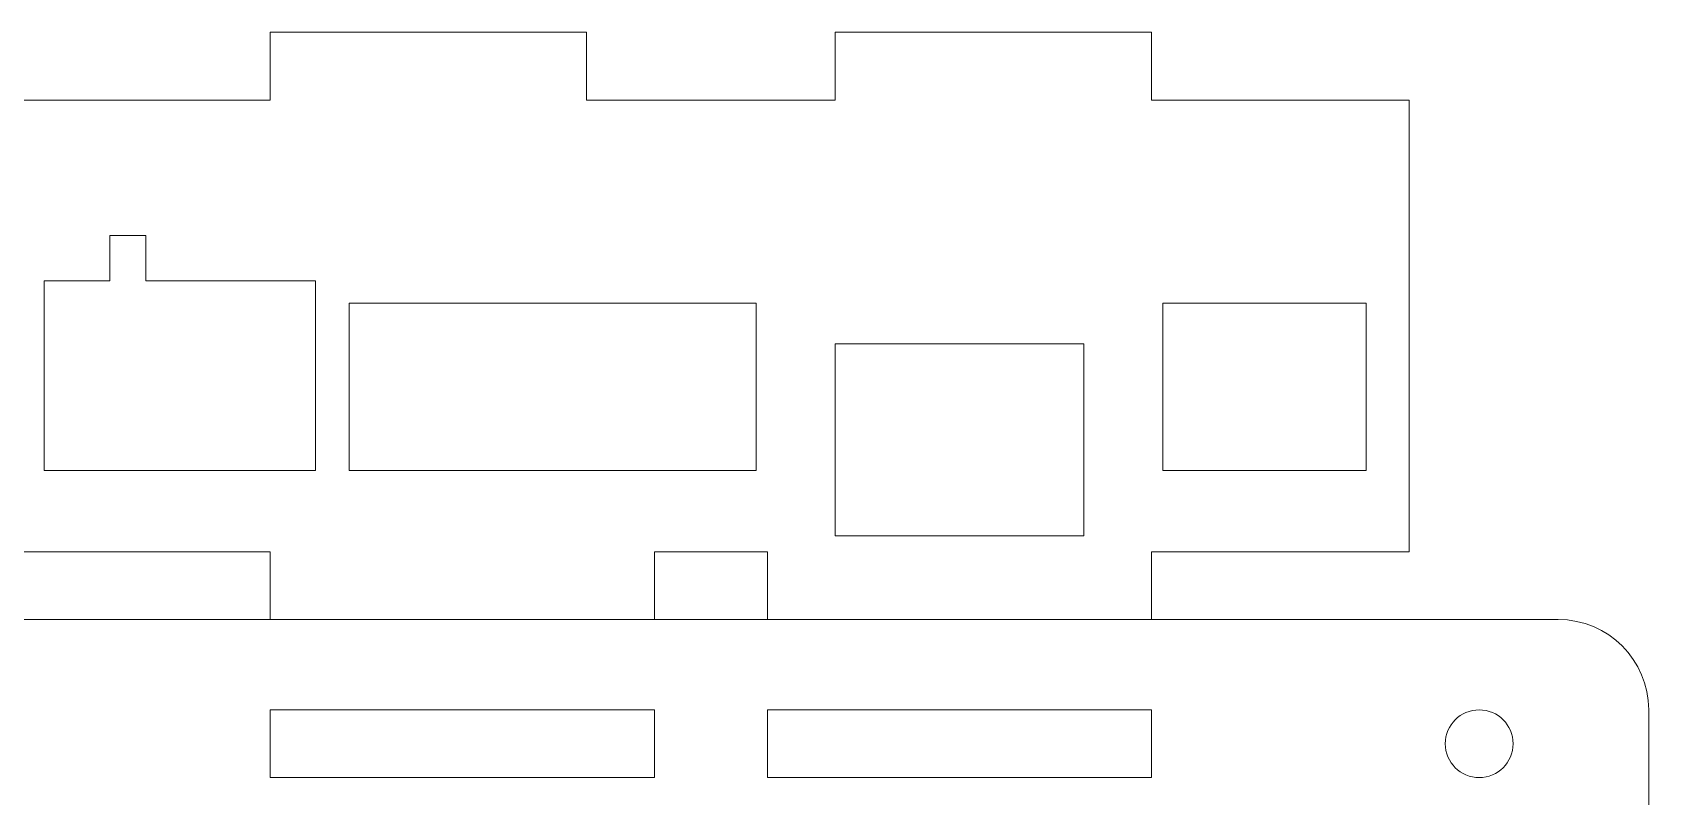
# Model space of a CAD drawing. Header units: millimetres. Extents: x -26 to 192, y -26 to 125.
# Drawn here: x 11.5 to 83, y 91.2 to 125 of the extents above; entities that cross this region are included whole.
import ezdxf

# ---------------------------------------------------------------- set-up
doc = ezdxf.new("R2010")
doc.units = ezdxf.units.MM
doc.layers.get('0').update_dxf_attribs({"linetype": 'CONTINUOUS', "lineweight": 0})

msp = doc.modelspace()

# ---------------------------------------------------------------- linework, layer by layer
at = {"color": 5}
for p, q in [((22, 125), (22, 122)), ((22, 125), (36, 125)), ((36, 122), (36, 125)), ((47, 125), (47, 122)), ((47, 125), (61, 125)), ((61, 125), (61, 122)), ((22, 122), (10.6, 122)), ((47, 122), (36, 122)), ((61, 122), (72.4, 122)), ((72.4, 122), (72.4, 102)), ((14.9, 114), (14.9, 116)), ((14.9, 116), (16.5, 116)), ((16.5, 116), (16.5, 114)), ((12, 114), (12, 105.6)), ((14.9, 114), (12, 114)), ((24, 114), (16.5, 114)), ((24, 105.6), (24, 114)), ((43.5, 113), (25.5, 113)), ((25.5, 113), (25.5, 105.6)), ((43.5, 105.6), (43.5, 113)), ((70.5, 113), (61.5, 113)), ((61.5, 113), (61.5, 105.6)), ((70.5, 105.6), (70.5, 113)), ((58, 111.2), (47, 111.2)), ((47, 111.2), (47, 102.7)), ((58, 102.7), (58, 111.2)), ((12, 105.6), (24, 105.6)), ((25.5, 105.6), (43.5, 105.6)), ((61.5, 105.6), (70.5, 105.6)), ((47, 102.7), (58, 102.7)), ((22, 102), (10.6, 102)), ((22, 99), (22, 102)), ((39, 102), (39, 99)), ((44, 102), (39, 102)), ((44, 99), (44, 102)), ((61, 102), (61, 99)), ((72.4, 102), (61, 102)), ((79, 99), (4, 99)), ((22, 95), (22, 92)), ((39, 95), (22, 95)), ((39, 92), (39, 95)), ((44, 92), (44, 95)), ((44, 95), (61, 95)), ((61, 95), (61, 92)), ((83, 87), (83, 95)), ((22, 92), (39, 92)), ((61, 92), (44, 92))]:
    msp.add_line(p, q, dxfattribs=at)
msp.add_circle((75.5, 93.5), 1.5, dxfattribs=at)
msp.add_arc((79, 95), 4, 0, 90, dxfattribs=at)

doc.saveas('drawing.dxf')
